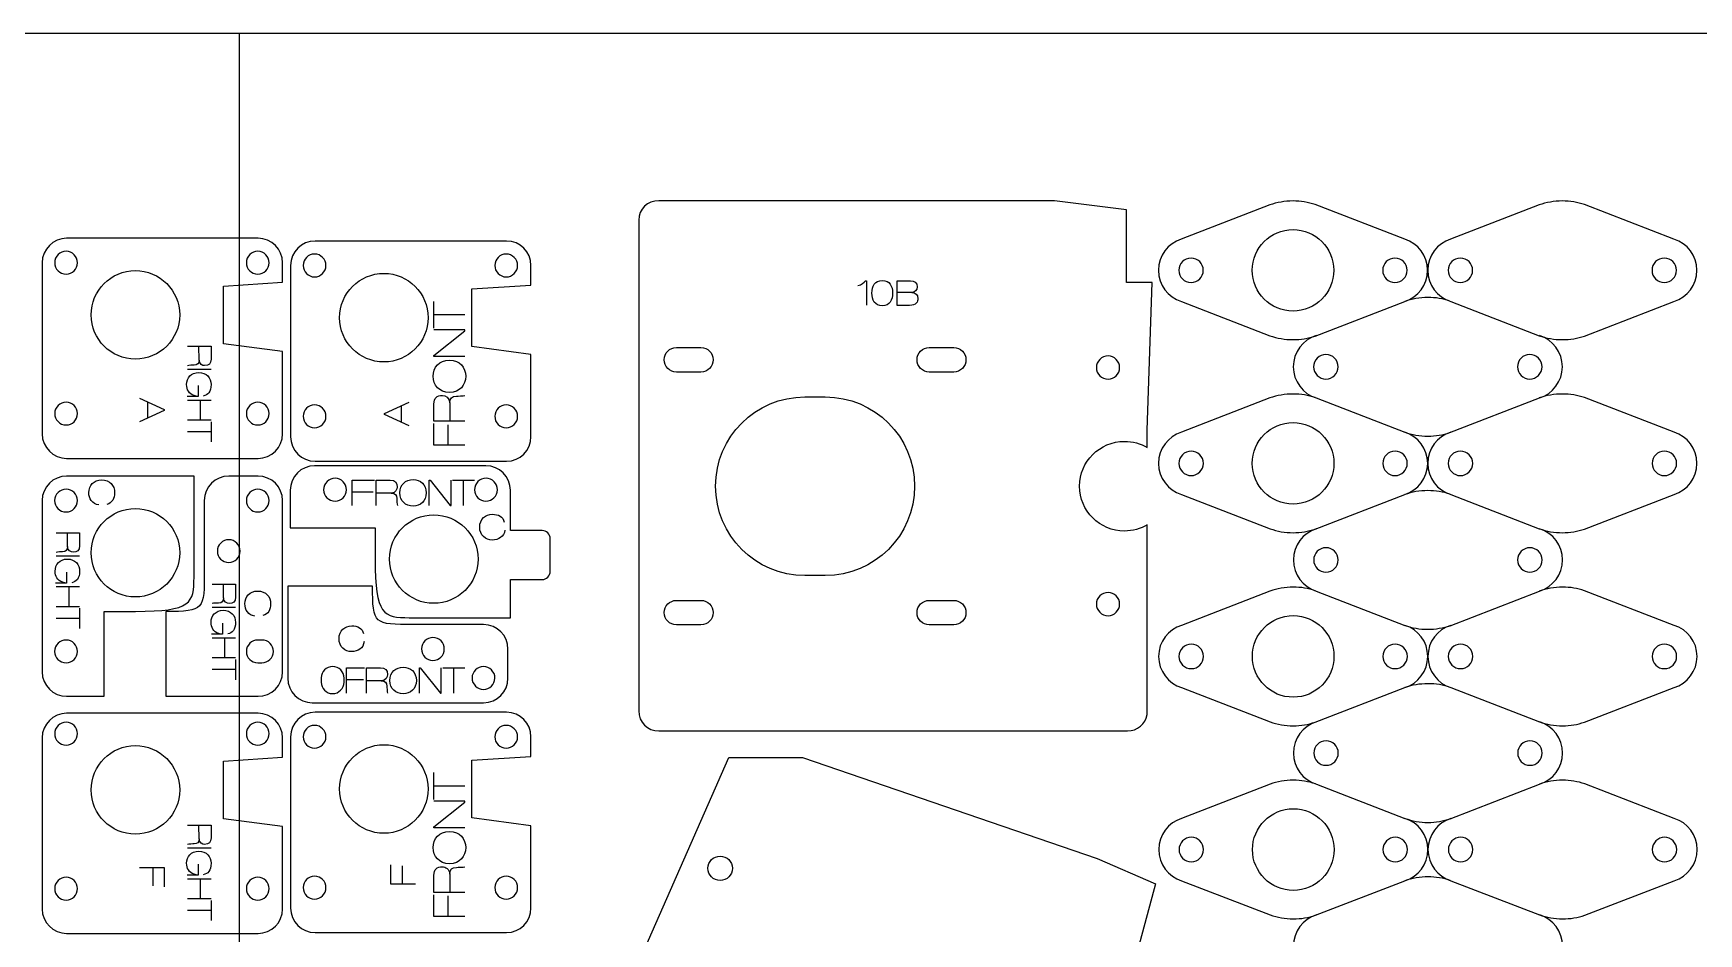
# Model space of a CAD drawing. Extents: x -610 to 0, y -305 to 0.
# Drawn here: x -330 to -125.8, y -110.4 to 0 of the extents above; entities that cross this region are included whole.
import ezdxf

# ---------------------------------------------------------------- set-up
doc = ezdxf.new("R2010")
doc.units = 0
doc.layers.add('CUTS', color=1, linetype='Continuous', true_color=0xff0000)
doc.layers.add('TEXT', color=5, linetype='Continuous', true_color=0x0000ff)
doc.layers.add('laser bed referance', color=3, linetype='Continuous', lineweight=25, true_color=0x00ff00)
doc.layers.add('Referance lines', color=2, linetype='Continuous', lineweight=25, true_color=0xffff00)

msp = doc.modelspace()

# ---------------------------------------------------------------- linework, layer by layer
at = {"layer": 'CUTS'}
msp.add_line((-255.81, -22.93), (-255.81, -83.08), dxfattribs=at)
at = {"layer": 'CUTS', "color": 1, "true_color": 0xff0000}
for points in [[(-193.45, -50.8), (-193.45, -48.65), (-192.84, -30.57), (-196.01, -30.57), (-196.01, -21.66), (-204.83, -20.56), (-253.34, -20.56)], [(-178.43, -21.05), (-189.28, -25.24)], [(-161.89, -25.24), (-172.87, -21), (-172.87, -21)], [(-145.41, -21.05), (-156.26, -25.24), (-156.26, -25.24)], [(-128.87, -25.24), (-139.85, -21)], [(-302.48, -25.13), (-325.95, -25.13)], [(-272.02, -25.47), (-295.49, -25.47)], [(-328.95, -28.13), (-328.95, -49.12)], [(-306.73, -30.99), (-299.48, -30.53), (-299.48, -28.13)], [(-298.49, -28.47), (-298.49, -49.46)], [(-276.27, -31.34), (-269.02, -30.87), (-269.02, -28.47)], [(-299.48, -49.12), (-299.48, -39.03), (-306.73, -38.07), (-306.73, -30.99), (-306.73, -30.99)], [(-269.02, -49.46), (-269.02, -39.37), (-276.27, -38.41), (-276.27, -31.34), (-276.27, -31.34)], [(-189.27, -32.88), (-178.41, -37.08)], [(-172.87, -37.12), (-161.89, -32.88)], [(-156.25, -32.88), (-145.39, -37.08)], [(-139.85, -37.12), (-128.87, -32.88)], [(-251.18, -38.53), (-248.17, -38.53)], [(-220.18, -38.53), (-217.18, -38.53)], [(-248.17, -41.53), (-251.18, -41.53), (-251.18, -41.53)], [(-217.18, -41.53), (-220.18, -41.53), (-220.18, -41.53)], [(-235.43, -44.58), (-232.93, -44.58)], [(-178.42, -44.71), (-189.26, -48.91)], [(-172.74, -44.71), (-161.87, -48.91)], [(-156.34, -48.95), (-145.36, -44.71)], [(-128.85, -48.91), (-139.84, -44.67)], [(-325.95, -52.12), (-302.48, -52.12)], [(-274.54, -53.03), (-295.54, -53.03)], [(-295.49, -52.46), (-272.02, -52.46)], [(-310.33, -54.29), (-325.95, -54.29)], [(-310.33, -66.69), (-310.33, -54.29), (-310.33, -54.29)], [(-302.48, -54.29), (-306.07, -54.29)], [(-298.54, -56.03), (-298.54, -60.64), (-288.13, -60.64), (-288.13, -64.46)], [(-267.66, -60.97), (-271.54, -60.97), (-271.54, -56.03)], [(-189.26, -56.55), (-178.4, -60.74)], [(-172.86, -60.78), (-161.88, -56.55)], [(-156.24, -56.55), (-145.38, -60.74)], [(-139.84, -60.78), (-128.86, -56.55)], [(-328.95, -57.29), (-328.95, -78.29)], [(-309.07, -57.29), (-309.07, -65.88), (-309.07, -65.88)], [(-299.48, -78.29), (-299.48, -57.29)], [(-193.45, -82.9), (-193.45, -60.25)], [(-266.66, -65.97), (-266.66, -61.97)], [(-283.94, -71.65), (-271.54, -71.65), (-271.54, -66.96), (-271.54, -66.96)], [(-271.54, -66.96), (-271.54, -66.97), (-267.66, -66.97)], [(-232.93, -66.48), (-235.43, -66.48), (-235.43, -66.48)], [(-288.44, -67.77), (-298.83, -67.77), (-298.83, -79.08)], [(-178.41, -68.39), (-189.25, -72.59)], [(-172.73, -68.39), (-161.86, -72.59)], [(-156.33, -72.63), (-145.35, -68.39)], [(-128.84, -72.59), (-139.83, -68.34)], [(-325.95, -81.29), (-321.34, -81.29), (-321.34, -70.88), (-317.52, -70.88)], [(-313.79, -70.89), (-313.79, -81.29), (-302.48, -81.29)], [(-251.18, -69.53), (-248.17, -69.53)], [(-220.18, -69.53), (-217.18, -69.53)], [(-274.84, -72.49), (-283.42, -72.49), (-283.42, -72.49)], [(-248.17, -72.53), (-251.18, -72.53), (-251.18, -72.53)], [(-217.18, -72.53), (-220.18, -72.53), (-220.18, -72.53)], [(-302, -74.39), (-302.51, -74.39)], [(-271.84, -79.08), (-271.84, -75.49)], [(-302.52, -77.19), (-302.01, -77.19), (-302.01, -77.19)], [(-294.73, -79.04), (-294.73, -79.55), (-294.73, -79.55)], [(-189.25, -80.22), (-178.39, -84.42)], [(-172.85, -84.46), (-161.87, -80.22)], [(-156.23, -80.22), (-145.36, -84.42)], [(-139.83, -84.46), (-128.85, -80.22)], [(-302.48, -83.37), (-325.95, -83.37)], [(-295.83, -82.08), (-274.84, -82.08)], [(-272.02, -83.25), (-295.49, -83.25)], [(-253.34, -85.54), (-195.87, -85.54)], [(-328.95, -86.37), (-328.95, -107.37)], [(-306.73, -89.24), (-299.48, -88.77), (-299.48, -86.37)], [(-298.49, -86.25), (-298.49, -107.25)], [(-276.27, -89.12), (-269.02, -88.66), (-269.02, -86.25)], [(-299.48, -107.37), (-299.48, -97.27), (-306.73, -96.31), (-306.73, -89.24), (-306.73, -89.24)], [(-269.02, -107.25), (-269.02, -97.16), (-276.27, -96.19), (-276.27, -89.12), (-276.27, -89.12)], [(-255.79, -113.9), (-244.75, -88.78), (-235.72, -88.78), (-199.58, -101.16), (-192.43, -104.3), (-198.04, -125.1), (-196.01, -139.5), (-189.43, -148.14), (-189.43, -207.08), (-252.43, -207.08), (-255.79, -191.33)], [(-178.39, -92.07), (-189.24, -96.26)], [(-172.72, -92.07), (-161.85, -96.26)], [(-156.32, -96.3), (-145.34, -92.07)], [(-128.83, -96.26), (-139.82, -92.02)], [(-189.24, -103.9), (-178.38, -108.1)], [(-172.84, -108.14), (-161.86, -103.9)], [(-156.22, -103.9), (-145.35, -108.1)], [(-139.82, -108.14), (-128.84, -103.9)], [(-295.49, -110.25), (-272.02, -110.25)], [(-325.95, -110.37), (-302.48, -110.37)]]:
    msp.add_lwpolyline(points, dxfattribs=at)
for points in [[(-253.34, -20.56), (-254.71, -20.46), (-255.81, -21.57), (-255.81, -22.93)], [(-175.58, -20.56), (-176.58, -20.56), (-177.54, -20.73), (-178.43, -21.05)], [(-172.87, -21), (-173.73, -20.71), (-174.64, -20.56), (-175.58, -20.56)], [(-142.56, -20.56), (-143.56, -20.56), (-144.52, -20.73), (-145.41, -21.05)], [(-139.85, -21), (-140.7, -20.71), (-141.61, -20.56), (-142.56, -20.56)], [(-180.58, -29.06), (-180.58, -26.3), (-178.35, -24.06), (-175.58, -24.06)], [(-175.58, -24.06), (-172.82, -24.06), (-170.58, -26.3), (-170.58, -29.06)], [(-325.95, -25.13), (-327.6, -25.13), (-328.95, -26.47), (-328.95, -28.13)], [(-299.48, -28.13), (-299.48, -26.47), (-300.82, -25.13), (-302.48, -25.13)], [(-295.49, -25.47), (-297.14, -25.47), (-298.49, -26.81), (-298.49, -28.47)], [(-269.02, -28.47), (-269.02, -26.81), (-270.36, -25.47), (-272.02, -25.47)], [(-189.28, -25.24), (-190.91, -25.75), (-192.08, -27.26), (-192.08, -29.06)], [(-159.08, -29.06), (-159.08, -27.26), (-160.26, -25.75), (-161.89, -25.24)], [(-156.26, -25.24), (-157.88, -25.75), (-159.06, -27.26), (-159.06, -29.06)], [(-126.06, -29.06), (-126.06, -27.26), (-127.24, -25.75), (-128.87, -25.24)], [(-327.41, -28.12), (-327.42, -28.89), (-326.79, -29.52), (-326.02, -29.52)], [(-326.01, -26.73), (-326.78, -26.72), (-327.41, -27.35), (-327.41, -28.12)], [(-326.02, -29.52), (-325.25, -29.53), (-324.62, -28.9), (-324.62, -28.13)], [(-324.62, -28.13), (-324.61, -27.36), (-325.24, -26.73), (-326.01, -26.73)], [(-303.91, -28.12), (-303.92, -28.89), (-303.29, -29.52), (-302.52, -29.52)], [(-302.51, -26.73), (-303.28, -26.72), (-303.91, -27.35), (-303.91, -28.12)], [(-302.52, -29.52), (-301.75, -29.53), (-301.12, -28.9), (-301.12, -28.13)], [(-301.12, -28.13), (-301.11, -27.36), (-301.74, -26.73), (-302.51, -26.73)], [(-296.95, -28.46), (-296.96, -29.23), (-296.33, -29.86), (-295.56, -29.87)], [(-295.55, -27.07), (-296.32, -27.06), (-296.95, -27.69), (-296.95, -28.46)], [(-295.56, -29.87), (-294.79, -29.87), (-294.16, -29.24), (-294.15, -28.47)], [(-294.15, -28.47), (-294.15, -27.7), (-294.78, -27.07), (-295.55, -27.07)], [(-273.45, -28.46), (-273.46, -29.23), (-272.83, -29.86), (-272.06, -29.87)], [(-272.05, -27.07), (-272.82, -27.06), (-273.45, -27.69), (-273.45, -28.46)], [(-272.06, -29.87), (-271.29, -29.87), (-270.66, -29.24), (-270.65, -28.47)], [(-270.65, -28.47), (-270.65, -27.7), (-271.28, -27.07), (-272.05, -27.07)], [(-188.08, -27.56), (-188.91, -27.56), (-189.58, -28.23), (-189.58, -29.06)], [(-186.58, -29.06), (-186.58, -28.23), (-187.26, -27.56), (-188.08, -27.56)], [(-163.08, -27.56), (-163.91, -27.56), (-164.58, -28.23), (-164.58, -29.06)], [(-161.58, -29.06), (-161.58, -28.23), (-162.26, -27.56), (-163.08, -27.56)], [(-155.06, -27.56), (-155.89, -27.56), (-156.56, -28.23), (-156.56, -29.06)], [(-153.56, -29.06), (-153.56, -28.23), (-154.23, -27.56), (-155.06, -27.56)], [(-130.06, -27.56), (-130.89, -27.56), (-131.56, -28.23), (-131.56, -29.06)], [(-128.56, -29.06), (-128.56, -28.23), (-129.23, -27.56), (-130.06, -27.56)], [(-322.94, -34.52), (-322.94, -31.53), (-320.51, -29.1), (-317.52, -29.1)], [(-317.52, -29.1), (-314.52, -29.1), (-312.09, -31.53), (-312.09, -34.52)], [(-292.48, -34.87), (-292.48, -31.87), (-290.05, -29.44), (-287.05, -29.44)], [(-287.05, -29.44), (-284.06, -29.44), (-281.63, -31.87), (-281.63, -34.87)], [(-192.08, -29.06), (-192.08, -30.85), (-190.9, -32.37), (-189.27, -32.88)], [(-189.58, -29.06), (-189.58, -29.89), (-188.91, -30.56), (-188.08, -30.56)], [(-188.08, -30.56), (-187.26, -30.56), (-186.58, -29.89), (-186.58, -29.06)], [(-175.58, -34.06), (-178.35, -34.06), (-180.58, -31.82), (-180.58, -29.06)], [(-170.58, -29.06), (-170.58, -31.82), (-172.82, -34.06), (-175.58, -34.06)], [(-164.58, -29.06), (-164.58, -29.89), (-163.91, -30.56), (-163.08, -30.56)], [(-163.08, -30.56), (-162.26, -30.56), (-161.58, -29.89), (-161.58, -29.06)], [(-161.89, -32.88), (-160.27, -32.37), (-159.08, -30.85), (-159.08, -29.06)], [(-159.06, -29.06), (-159.06, -30.85), (-157.88, -32.37), (-156.25, -32.88)], [(-156.56, -29.06), (-156.56, -29.89), (-155.89, -30.56), (-155.06, -30.56)], [(-155.06, -30.56), (-154.23, -30.56), (-153.56, -29.89), (-153.56, -29.06)], [(-131.56, -29.06), (-131.56, -29.89), (-130.89, -30.56), (-130.06, -30.56)], [(-130.06, -30.56), (-129.23, -30.56), (-128.56, -29.89), (-128.56, -29.06)], [(-128.87, -32.88), (-127.24, -32.37), (-126.06, -30.85), (-126.06, -29.06)], [(-159.05, -32.39), (-160.05, -32.39), (-161, -32.56), (-161.89, -32.88)], [(-156.34, -32.83), (-157.19, -32.54), (-158.1, -32.39), (-159.05, -32.39)], [(-317.52, -39.95), (-320.51, -39.95), (-322.94, -37.52), (-322.94, -34.52)], [(-312.09, -34.52), (-312.09, -37.52), (-314.52, -39.95), (-317.52, -39.95)], [(-287.05, -40.29), (-290.05, -40.29), (-292.48, -37.86), (-292.48, -34.87)], [(-281.63, -34.87), (-281.63, -37.86), (-284.06, -40.29), (-287.05, -40.29)], [(-252.68, -40.03), (-252.68, -39.2), (-252.01, -38.53), (-251.18, -38.53)], [(-248.17, -38.53), (-247.35, -38.53), (-246.67, -39.2), (-246.67, -40.03)], [(-221.68, -40.03), (-221.68, -39.2), (-221.01, -38.53), (-220.18, -38.53)], [(-217.18, -38.53), (-216.35, -38.53), (-215.68, -39.2), (-215.68, -40.03)], [(-178.41, -37.08), (-177.53, -37.39), (-176.58, -37.56), (-175.58, -37.56)], [(-175.58, -37.56), (-174.64, -37.56), (-173.73, -37.4), (-172.87, -37.12)], [(-172.74, -37.07), (-174.37, -37.58), (-175.55, -39.1), (-175.55, -40.89)], [(-145.39, -37.08), (-144.51, -37.39), (-143.55, -37.56), (-142.56, -37.56)], [(-142.55, -40.89), (-142.55, -39.1), (-143.73, -37.58), (-145.35, -37.07)], [(-142.56, -37.56), (-141.61, -37.56), (-140.7, -37.4), (-139.85, -37.12)], [(-251.18, -41.53), (-252.01, -41.53), (-252.68, -40.86), (-252.68, -40.03)], [(-246.67, -40.03), (-246.67, -40.86), (-247.35, -41.53), (-248.17, -41.53)], [(-220.18, -41.53), (-221.01, -41.53), (-221.68, -40.86), (-221.68, -40.03)], [(-215.68, -40.03), (-215.68, -40.86), (-216.35, -41.53), (-217.18, -41.53)], [(-198.26, -39.56), (-199.05, -39.56), (-199.69, -40.2), (-199.69, -40.98)], [(-196.84, -40.98), (-196.84, -40.2), (-197.48, -39.56), (-198.26, -39.56)], [(-171.55, -39.39), (-172.38, -39.39), (-173.05, -40.06), (-173.05, -40.89)], [(-170.05, -40.89), (-170.05, -40.06), (-170.72, -39.39), (-171.55, -39.39)], [(-146.55, -39.39), (-147.38, -39.39), (-148.05, -40.06), (-148.05, -40.89)], [(-145.05, -40.89), (-145.05, -40.06), (-145.72, -39.39), (-146.55, -39.39)], [(-199.69, -40.98), (-199.69, -41.77), (-199.05, -42.41), (-198.26, -42.41)], [(-198.26, -42.41), (-197.48, -42.41), (-196.84, -41.77), (-196.84, -40.98)], [(-175.55, -40.89), (-175.55, -42.68), (-174.37, -44.2), (-172.74, -44.71)], [(-173.05, -40.89), (-173.05, -41.72), (-172.38, -42.39), (-171.55, -42.39)], [(-171.55, -42.39), (-170.72, -42.39), (-170.05, -41.72), (-170.05, -40.89)], [(-148.05, -40.89), (-148.05, -41.72), (-147.38, -42.39), (-146.55, -42.39)], [(-146.55, -42.39), (-145.72, -42.39), (-145.05, -41.72), (-145.05, -40.89)], [(-145.36, -44.71), (-143.73, -44.2), (-142.55, -42.68), (-142.55, -40.89)], [(-246.38, -55.53), (-246.38, -49.48), (-241.48, -44.58), (-235.43, -44.58)], [(-232.93, -44.58), (-226.88, -44.58), (-221.98, -49.48), (-221.98, -55.53)], [(-175.57, -44.23), (-176.57, -44.23), (-177.53, -44.4), (-178.42, -44.71)], [(-172.86, -44.67), (-173.71, -44.38), (-174.62, -44.23), (-175.57, -44.23)], [(-142.55, -44.23), (-143.55, -44.23), (-144.5, -44.4), (-145.39, -44.71)], [(-139.84, -44.67), (-140.69, -44.38), (-141.6, -44.23), (-142.55, -44.23)], [(-327.41, -46.62), (-327.42, -47.39), (-326.79, -48.02), (-326.02, -48.02)], [(-326.01, -45.22), (-326.78, -45.22), (-327.41, -45.84), (-327.41, -46.62)], [(-326.02, -48.02), (-325.25, -48.03), (-324.62, -47.4), (-324.62, -46.63)], [(-324.62, -46.63), (-324.61, -45.85), (-325.24, -45.22), (-326.01, -45.22)], [(-303.91, -46.62), (-303.92, -47.39), (-303.29, -48.02), (-302.52, -48.02)], [(-302.51, -45.22), (-303.28, -45.22), (-303.91, -45.84), (-303.91, -46.62)], [(-302.52, -48.02), (-301.75, -48.03), (-301.12, -47.4), (-301.12, -46.63)], [(-301.12, -46.63), (-301.11, -45.85), (-301.74, -45.23), (-302.51, -45.22)], [(-296.95, -46.96), (-296.96, -47.73), (-296.33, -48.36), (-295.56, -48.36)], [(-295.55, -45.57), (-296.32, -45.56), (-296.95, -46.19), (-296.95, -46.96)], [(-294.15, -46.97), (-294.15, -46.2), (-294.78, -45.57), (-295.55, -45.57)], [(-273.45, -46.96), (-273.46, -47.73), (-272.83, -48.36), (-272.06, -48.36)], [(-272.05, -45.56), (-272.82, -45.56), (-273.45, -46.19), (-273.45, -46.96)], [(-270.65, -46.97), (-270.65, -46.2), (-271.28, -45.57), (-272.05, -45.56)], [(-295.56, -48.36), (-294.79, -48.37), (-294.16, -47.74), (-294.15, -46.97)], [(-272.06, -48.36), (-271.29, -48.37), (-270.66, -47.74), (-270.65, -46.97)], [(-189.26, -48.91), (-190.89, -49.42), (-192.07, -50.93), (-192.07, -52.73)], [(-180.57, -52.73), (-180.57, -49.96), (-178.33, -47.73), (-175.57, -47.73)], [(-175.57, -47.73), (-172.81, -47.73), (-170.57, -49.96), (-170.57, -52.73)], [(-159.07, -52.73), (-159.07, -50.93), (-160.25, -49.41), (-161.87, -48.91)], [(-161.87, -48.91), (-160.99, -49.22), (-160.04, -49.39), (-159.05, -49.39)], [(-156.24, -48.91), (-157.87, -49.42), (-159.05, -50.93), (-159.05, -52.73)], [(-159.05, -49.39), (-158.1, -49.39), (-157.19, -49.23), (-156.34, -48.95)], [(-126.05, -52.73), (-126.05, -50.93), (-127.23, -49.41), (-128.85, -48.91)], [(-328.95, -49.12), (-328.95, -50.78), (-327.6, -52.12), (-325.95, -52.12)], [(-302.48, -52.12), (-300.82, -52.12), (-299.48, -50.78), (-299.48, -49.12)], [(-298.49, -49.46), (-298.49, -51.12), (-297.14, -52.46), (-295.49, -52.46)], [(-272.02, -52.46), (-270.36, -52.46), (-269.02, -51.12), (-269.02, -49.46)], [(-201.75, -55.53), (-201.75, -52.49), (-199.29, -50.03), (-196.25, -50.03)], [(-196.25, -50.03), (-195.23, -50.03), (-194.27, -50.31), (-193.45, -50.8)], [(-295.54, -53.03), (-297.19, -53.03), (-298.54, -54.37), (-298.54, -56.03)], [(-271.54, -56.03), (-271.54, -54.37), (-272.88, -53.03), (-274.54, -53.03)], [(-192.07, -52.73), (-192.07, -54.52), (-190.89, -56.04), (-189.26, -56.55)], [(-188.07, -51.23), (-188.9, -51.23), (-189.57, -51.9), (-189.57, -52.73)], [(-189.57, -52.73), (-189.57, -53.55), (-188.9, -54.23), (-188.07, -54.23)], [(-186.57, -52.73), (-186.57, -51.9), (-187.24, -51.23), (-188.07, -51.23)], [(-188.07, -54.23), (-187.24, -54.23), (-186.57, -53.55), (-186.57, -52.73)], [(-175.57, -57.73), (-178.33, -57.73), (-180.57, -55.49), (-180.57, -52.73)], [(-170.57, -52.73), (-170.57, -55.49), (-172.81, -57.73), (-175.57, -57.73)], [(-163.07, -51.23), (-163.9, -51.23), (-164.57, -51.9), (-164.57, -52.73)], [(-164.57, -52.73), (-164.57, -53.55), (-163.9, -54.23), (-163.07, -54.23)], [(-161.57, -52.73), (-161.57, -51.9), (-162.24, -51.23), (-163.07, -51.23)], [(-163.07, -54.23), (-162.24, -54.23), (-161.57, -53.55), (-161.57, -52.73)], [(-161.88, -56.55), (-160.25, -56.04), (-159.07, -54.52), (-159.07, -52.73)], [(-159.05, -52.73), (-159.05, -54.52), (-157.87, -56.04), (-156.24, -56.55)], [(-155.05, -51.23), (-155.88, -51.23), (-156.55, -51.9), (-156.55, -52.73)], [(-156.55, -52.73), (-156.55, -53.55), (-155.88, -54.23), (-155.05, -54.23)], [(-153.55, -52.73), (-153.55, -51.9), (-154.22, -51.23), (-155.05, -51.23)], [(-155.05, -54.23), (-154.22, -54.23), (-153.55, -53.55), (-153.55, -52.73)], [(-130.05, -51.23), (-130.88, -51.23), (-131.55, -51.9), (-131.55, -52.73)], [(-131.55, -52.73), (-131.55, -53.55), (-130.88, -54.23), (-130.05, -54.23)], [(-128.55, -52.73), (-128.55, -51.9), (-129.22, -51.23), (-130.05, -51.23)], [(-130.05, -54.23), (-129.22, -54.23), (-128.55, -53.55), (-128.55, -52.73)], [(-128.86, -56.55), (-127.23, -56.04), (-126.05, -54.52), (-126.05, -52.73)], [(-325.95, -54.29), (-327.6, -54.29), (-328.95, -55.63), (-328.95, -57.29)], [(-306.07, -54.29), (-307.73, -54.29), (-309.07, -55.63), (-309.07, -57.29)], [(-299.48, -57.29), (-299.48, -55.63), (-300.82, -54.29), (-302.48, -54.29)], [(-293.03, -54.56), (-293.8, -54.56), (-294.43, -55.19), (-294.44, -55.96)], [(-291.64, -55.97), (-291.63, -55.19), (-292.26, -54.57), (-293.03, -54.56)], [(-274.53, -54.56), (-275.31, -54.56), (-275.94, -55.19), (-275.94, -55.96)], [(-273.14, -55.97), (-273.14, -55.19), (-273.76, -54.57), (-274.53, -54.56)], [(-326.01, -55.89), (-326.78, -55.89), (-327.41, -56.51), (-327.42, -57.29)], [(-324.62, -57.29), (-324.61, -56.52), (-325.24, -55.89), (-326.01, -55.89)], [(-302.51, -55.89), (-303.28, -55.89), (-303.91, -56.51), (-303.91, -57.28)], [(-301.12, -57.29), (-301.11, -56.52), (-301.74, -55.89), (-302.51, -55.89)], [(-294.44, -55.96), (-294.44, -56.73), (-293.81, -57.36), (-293.04, -57.36)], [(-293.04, -57.36), (-292.27, -57.37), (-291.64, -56.74), (-291.64, -55.97)], [(-275.94, -55.96), (-275.94, -56.73), (-275.32, -57.36), (-274.54, -57.36)], [(-274.54, -57.36), (-273.77, -57.37), (-273.14, -56.74), (-273.14, -55.97)], [(-235.43, -66.48), (-241.48, -66.48), (-246.38, -61.57), (-246.38, -55.53)], [(-221.98, -55.53), (-221.98, -61.57), (-226.88, -66.48), (-232.93, -66.48)], [(-196.25, -61.03), (-199.29, -61.03), (-201.75, -58.56), (-201.75, -55.53)], [(-159.04, -56.07), (-160.04, -56.07), (-160.99, -56.24), (-161.88, -56.56)], [(-156.33, -56.51), (-157.18, -56.22), (-158.09, -56.07), (-159.04, -56.07)], [(-327.42, -57.29), (-327.42, -58.06), (-326.79, -58.69), (-326.02, -58.69)], [(-326.02, -58.69), (-325.25, -58.69), (-324.62, -58.07), (-324.62, -57.29)], [(-322.94, -63.69), (-322.94, -60.69), (-320.51, -58.26), (-317.52, -58.26)], [(-317.52, -58.26), (-314.52, -58.26), (-312.09, -60.69), (-312.09, -63.69)], [(-303.91, -57.28), (-303.92, -58.06), (-303.29, -58.69), (-302.52, -58.69)], [(-302.52, -58.69), (-301.75, -58.69), (-301.12, -58.07), (-301.12, -57.29)], [(-286.36, -64.46), (-286.36, -61.47), (-283.93, -59.04), (-280.94, -59.04)], [(-280.94, -59.04), (-277.94, -59.04), (-275.51, -61.47), (-275.51, -64.46)], [(-266.66, -61.97), (-266.66, -61.42), (-267.11, -60.97), (-267.66, -60.97)], [(-193.45, -60.25), (-194.27, -60.74), (-195.23, -61.03), (-196.25, -61.03)], [(-178.4, -60.74), (-177.51, -61.06), (-176.56, -61.23), (-175.57, -61.23)], [(-175.57, -61.23), (-174.62, -61.23), (-173.71, -61.07), (-172.86, -60.78)], [(-172.73, -60.75), (-174.36, -61.26), (-175.54, -62.77), (-175.54, -64.57)], [(-145.38, -60.74), (-144.49, -61.06), (-143.54, -61.23), (-142.55, -61.23)], [(-142.54, -64.57), (-142.54, -62.77), (-143.72, -61.26), (-145.34, -60.75)], [(-142.55, -61.23), (-141.6, -61.23), (-140.69, -61.07), (-139.84, -60.78)], [(-306.07, -62.09), (-306.84, -62.09), (-307.47, -62.71), (-307.47, -63.48)], [(-304.67, -63.49), (-304.67, -62.72), (-305.29, -62.09), (-306.07, -62.09)], [(-171.54, -63.07), (-172.37, -63.07), (-173.04, -63.74), (-173.04, -64.57)], [(-170.04, -64.57), (-170.04, -63.74), (-170.71, -63.07), (-171.54, -63.07)], [(-146.54, -63.07), (-147.37, -63.07), (-148.04, -63.74), (-148.04, -64.57)], [(-145.04, -64.57), (-145.04, -63.74), (-145.71, -63.07), (-146.54, -63.07)], [(-317.52, -69.11), (-320.51, -69.11), (-322.94, -66.68), (-322.94, -63.69)], [(-312.09, -63.69), (-312.09, -66.68), (-314.52, -69.11), (-317.52, -69.11)], [(-307.47, -63.48), (-307.47, -64.26), (-306.85, -64.89), (-306.08, -64.89)], [(-306.08, -64.89), (-305.3, -64.89), (-304.67, -64.27), (-304.67, -63.49)], [(-288.13, -64.46), (-288.13, -71.37), (-287.07, -71.65), (-283.94, -71.65)], [(-280.94, -69.89), (-283.93, -69.89), (-286.36, -67.46), (-286.36, -64.46)], [(-275.51, -64.46), (-275.51, -67.46), (-277.94, -69.89), (-280.94, -69.89)], [(-175.54, -64.57), (-175.54, -66.36), (-174.36, -67.88), (-172.73, -68.39)], [(-173.04, -64.57), (-173.04, -65.4), (-172.37, -66.07), (-171.54, -66.07)], [(-171.54, -66.07), (-170.71, -66.07), (-170.04, -65.4), (-170.04, -64.57)], [(-148.04, -64.57), (-148.04, -65.4), (-147.37, -66.07), (-146.54, -66.07)], [(-146.54, -66.07), (-145.71, -66.07), (-145.04, -65.4), (-145.04, -64.57)], [(-145.35, -68.39), (-143.72, -67.88), (-142.54, -66.36), (-142.54, -64.57)], [(-317.52, -70.88), (-310.61, -70.88), (-310.33, -69.83), (-310.33, -66.69)], [(-309.07, -65.88), (-309.07, -70.68), (-309.07, -70.89), (-313.79, -70.89)], [(-267.66, -66.97), (-267.11, -66.97), (-266.66, -66.52), (-266.66, -65.97)], [(-283.42, -72.49), (-288.23, -72.49), (-288.44, -72.49), (-288.44, -67.77)], [(-198.26, -68.56), (-199.05, -68.56), (-199.69, -69.2), (-199.69, -69.98)], [(-196.84, -69.98), (-196.84, -69.2), (-197.48, -68.56), (-198.26, -68.56)], [(-175.56, -67.9), (-176.56, -67.9), (-177.52, -68.08), (-178.41, -68.39)], [(-172.85, -68.34), (-173.7, -68.06), (-174.61, -67.9), (-175.56, -67.9)], [(-142.54, -67.9), (-143.54, -67.9), (-144.49, -68.08), (-145.38, -68.39)], [(-139.83, -68.34), (-140.68, -68.06), (-141.59, -67.9), (-142.54, -67.9)], [(-252.68, -71.03), (-252.68, -70.2), (-252.01, -69.53), (-251.18, -69.53)], [(-251.18, -72.53), (-252.01, -72.53), (-252.68, -71.86), (-252.68, -71.03)], [(-248.17, -69.53), (-247.35, -69.53), (-246.67, -70.2), (-246.67, -71.03)], [(-246.67, -71.03), (-246.67, -71.86), (-247.35, -72.53), (-248.17, -72.53)], [(-221.68, -71.03), (-221.68, -70.2), (-221.01, -69.53), (-220.18, -69.53)], [(-220.18, -72.53), (-221.01, -72.53), (-221.68, -71.86), (-221.68, -71.03)], [(-217.18, -69.53), (-216.35, -69.53), (-215.68, -70.2), (-215.68, -71.03)], [(-215.68, -71.03), (-215.68, -71.86), (-216.35, -72.53), (-217.18, -72.53)], [(-199.69, -69.98), (-199.69, -70.77), (-199.05, -71.41), (-198.26, -71.41)], [(-198.26, -71.41), (-197.48, -71.41), (-196.84, -70.77), (-196.84, -69.98)], [(-180.56, -76.4), (-180.56, -73.64), (-178.32, -71.4), (-175.56, -71.4)], [(-175.56, -71.4), (-172.8, -71.4), (-170.56, -73.64), (-170.56, -76.4)], [(-271.84, -75.49), (-271.84, -73.83), (-273.18, -72.49), (-274.84, -72.49)], [(-189.25, -72.59), (-190.88, -73.09), (-192.06, -74.61), (-192.06, -76.4)], [(-159.06, -76.4), (-159.06, -74.61), (-160.24, -73.09), (-161.86, -72.59)], [(-161.86, -72.59), (-160.98, -72.9), (-160.03, -73.07), (-159.04, -73.07)], [(-156.23, -72.59), (-157.86, -73.09), (-159.04, -74.61), (-159.04, -76.4)], [(-159.04, -73.07), (-158.09, -73.07), (-157.18, -72.91), (-156.33, -72.63)], [(-126.04, -76.4), (-126.04, -74.61), (-127.22, -73.09), (-128.84, -72.59)], [(-326.01, -74.39), (-326.78, -74.38), (-327.41, -75.01), (-327.42, -75.78)], [(-324.62, -75.79), (-324.61, -75.02), (-325.24, -74.39), (-326.01, -74.39)], [(-302.51, -74.39), (-303.28, -74.38), (-303.91, -75.01), (-303.91, -75.78)], [(-300.6, -75.79), (-300.6, -75.02), (-301.23, -74.39), (-302, -74.39)], [(-281.03, -74.09), (-281.8, -74.09), (-282.43, -74.71), (-282.44, -75.48)], [(-282.44, -75.48), (-282.44, -76.26), (-281.81, -76.89), (-281.04, -76.89)], [(-281.04, -76.89), (-280.27, -76.89), (-279.64, -76.27), (-279.64, -75.49)], [(-279.64, -75.49), (-279.63, -74.72), (-280.26, -74.09), (-281.03, -74.09)], [(-188.06, -74.9), (-188.89, -74.9), (-189.56, -75.58), (-189.56, -76.4)], [(-186.56, -76.4), (-186.56, -75.58), (-187.23, -74.9), (-188.06, -74.9)], [(-163.06, -74.9), (-163.89, -74.9), (-164.56, -75.58), (-164.56, -76.4)], [(-161.56, -76.4), (-161.56, -75.58), (-162.23, -74.9), (-163.06, -74.9)], [(-155.04, -74.9), (-155.87, -74.9), (-156.54, -75.58), (-156.54, -76.4)], [(-153.54, -76.4), (-153.54, -75.58), (-154.21, -74.9), (-155.04, -74.9)], [(-130.04, -74.9), (-130.87, -74.9), (-131.54, -75.58), (-131.54, -76.4)], [(-128.54, -76.4), (-128.54, -75.58), (-129.21, -74.9), (-130.04, -74.9)], [(-327.42, -75.78), (-327.42, -76.56), (-326.79, -77.18), (-326.02, -77.19)], [(-326.02, -77.19), (-325.25, -77.19), (-324.62, -76.56), (-324.62, -75.79)], [(-303.91, -75.78), (-303.92, -76.56), (-303.29, -77.18), (-302.52, -77.19)], [(-302.01, -77.19), (-301.24, -77.19), (-300.61, -76.56), (-300.6, -75.79)], [(-192.06, -76.4), (-192.06, -78.2), (-190.88, -79.72), (-189.25, -80.22)], [(-189.56, -76.4), (-189.56, -77.23), (-188.89, -77.9), (-188.06, -77.9)], [(-188.06, -77.9), (-187.23, -77.9), (-186.56, -77.23), (-186.56, -76.4)], [(-175.56, -81.4), (-178.32, -81.4), (-180.56, -79.16), (-180.56, -76.4)], [(-170.56, -76.4), (-170.56, -79.16), (-172.8, -81.4), (-175.56, -81.4)], [(-164.56, -76.4), (-164.56, -77.23), (-163.89, -77.9), (-163.06, -77.9)], [(-163.06, -77.9), (-162.23, -77.9), (-161.56, -77.23), (-161.56, -76.4)], [(-161.87, -80.22), (-160.24, -79.72), (-159.06, -78.2), (-159.06, -76.4)], [(-159.04, -76.4), (-159.04, -78.2), (-157.86, -79.72), (-156.23, -80.22)], [(-156.54, -76.4), (-156.54, -77.23), (-155.87, -77.9), (-155.04, -77.9)], [(-155.04, -77.9), (-154.21, -77.9), (-153.54, -77.23), (-153.54, -76.4)], [(-131.54, -76.4), (-131.54, -77.23), (-130.87, -77.9), (-130.04, -77.9)], [(-130.04, -77.9), (-129.21, -77.9), (-128.54, -77.23), (-128.54, -76.4)], [(-128.85, -80.22), (-127.22, -79.72), (-126.04, -78.2), (-126.04, -76.4)], [(-328.95, -78.29), (-328.95, -79.94), (-327.6, -81.29), (-325.95, -81.29)], [(-302.48, -81.29), (-300.82, -81.29), (-299.48, -79.94), (-299.48, -78.29)], [(-298.83, -79.08), (-298.83, -80.74), (-297.49, -82.08), (-295.83, -82.08)], [(-294.73, -79.55), (-294.74, -80.32), (-294.11, -80.95), (-293.34, -80.96)], [(-293.33, -77.65), (-294.1, -77.64), (-294.73, -78.27), (-294.73, -79.04)], [(-293.34, -80.96), (-292.57, -80.96), (-291.94, -80.33), (-291.94, -79.56)], [(-291.94, -79.05), (-291.93, -78.28), (-292.56, -77.65), (-293.33, -77.65)], [(-274.83, -77.65), (-275.6, -77.64), (-276.23, -78.27), (-276.24, -79.04)], [(-276.24, -79.04), (-276.24, -79.81), (-275.61, -80.44), (-274.84, -80.44)], [(-274.84, -80.44), (-274.07, -80.45), (-273.44, -79.82), (-273.44, -79.05)], [(-274.84, -82.08), (-273.18, -82.08), (-271.84, -80.74), (-271.84, -79.08)], [(-273.44, -79.05), (-273.43, -78.28), (-274.06, -77.65), (-274.83, -77.65)], [(-159.03, -79.75), (-160.03, -79.75), (-160.98, -79.92), (-161.87, -80.23)], [(-156.32, -80.19), (-157.17, -79.9), (-158.08, -79.75), (-159.03, -79.75)], [(-325.95, -83.37), (-327.6, -83.37), (-328.95, -84.71), (-328.95, -86.37)], [(-299.48, -86.37), (-299.48, -84.71), (-300.82, -83.37), (-302.48, -83.37)], [(-295.49, -83.25), (-297.14, -83.25), (-298.49, -84.6), (-298.49, -86.25)], [(-269.02, -86.25), (-269.02, -84.6), (-270.36, -83.25), (-272.02, -83.25)], [(-255.81, -83.08), (-255.81, -84.44), (-254.71, -85.54), (-253.34, -85.54)], [(-195.87, -85.54), (-194.67, -85.54), (-193.67, -84.68), (-193.45, -83.54)], [(-193.45, -83.54), (-193.48, -83.39), (-193.45, -83.24), (-193.45, -82.9)], [(-326.01, -84.47), (-326.78, -84.47), (-327.41, -85.09), (-327.41, -85.87)], [(-324.62, -85.87), (-324.61, -85.1), (-325.24, -84.47), (-326.01, -84.47)], [(-302.51, -84.47), (-303.28, -84.47), (-303.91, -85.09), (-303.91, -85.87)], [(-301.12, -85.87), (-301.11, -85.1), (-301.74, -84.47), (-302.51, -84.47)], [(-295.55, -84.85), (-296.32, -84.85), (-296.95, -85.47), (-296.95, -86.25)], [(-294.15, -86.26), (-294.15, -85.48), (-294.78, -84.86), (-295.55, -84.85)], [(-272.05, -84.85), (-272.82, -84.85), (-273.45, -85.47), (-273.45, -86.25)], [(-270.65, -86.26), (-270.65, -85.48), (-271.28, -84.86), (-272.05, -84.85)], [(-178.39, -84.42), (-177.5, -84.73), (-176.55, -84.9), (-175.56, -84.9)], [(-175.56, -84.9), (-174.61, -84.9), (-173.7, -84.75), (-172.85, -84.46)], [(-172.72, -84.43), (-174.35, -84.93), (-175.53, -86.45), (-175.53, -88.25)], [(-145.36, -84.42), (-144.48, -84.73), (-143.53, -84.9), (-142.54, -84.9)], [(-142.53, -88.25), (-142.53, -86.45), (-143.71, -84.93), (-145.33, -84.43)], [(-142.54, -84.9), (-141.59, -84.9), (-140.68, -84.75), (-139.83, -84.46)], [(-327.41, -85.87), (-327.42, -86.64), (-326.79, -87.27), (-326.02, -87.27)], [(-326.02, -87.27), (-325.25, -87.27), (-324.62, -86.65), (-324.62, -85.87)], [(-322.94, -92.77), (-322.94, -89.77), (-320.51, -87.34), (-317.52, -87.34)], [(-317.52, -87.34), (-314.52, -87.34), (-312.09, -89.77), (-312.09, -92.77)], [(-303.91, -85.87), (-303.92, -86.64), (-303.29, -87.27), (-302.52, -87.27)], [(-302.52, -87.27), (-301.75, -87.27), (-301.12, -86.65), (-301.12, -85.87)], [(-296.95, -86.25), (-296.96, -87.02), (-296.33, -87.65), (-295.56, -87.65)], [(-295.56, -87.65), (-294.79, -87.66), (-294.16, -87.03), (-294.15, -86.26)], [(-292.48, -92.65), (-292.48, -89.66), (-290.05, -87.23), (-287.05, -87.23)], [(-287.05, -87.23), (-284.06, -87.23), (-281.63, -89.66), (-281.63, -92.65)], [(-273.45, -86.25), (-273.46, -87.02), (-272.83, -87.65), (-272.06, -87.65)], [(-272.06, -87.65), (-271.29, -87.66), (-270.66, -87.03), (-270.65, -86.26)], [(-171.53, -86.75), (-172.36, -86.75), (-173.03, -87.42), (-173.03, -88.25)], [(-170.03, -88.25), (-170.03, -87.42), (-170.7, -86.75), (-171.53, -86.75)], [(-146.53, -86.75), (-147.36, -86.75), (-148.03, -87.42), (-148.03, -88.25)], [(-145.03, -88.25), (-145.03, -87.42), (-145.7, -86.75), (-146.53, -86.75)], [(-175.53, -88.25), (-175.53, -90.04), (-174.34, -91.56), (-172.72, -92.07)], [(-173.03, -88.25), (-173.03, -89.07), (-172.36, -89.75), (-171.53, -89.75)], [(-171.53, -89.75), (-170.7, -89.75), (-170.03, -89.07), (-170.03, -88.25)], [(-148.03, -88.25), (-148.03, -89.07), (-147.36, -89.75), (-146.53, -89.75)], [(-146.53, -89.75), (-145.7, -89.75), (-145.03, -89.07), (-145.03, -88.25)], [(-145.34, -92.07), (-143.71, -91.56), (-142.53, -90.04), (-142.53, -88.25)], [(-175.55, -91.58), (-176.55, -91.58), (-177.5, -91.75), (-178.39, -92.07)], [(-172.84, -92.02), (-173.69, -91.74), (-174.6, -91.58), (-175.55, -91.58)], [(-142.53, -91.58), (-143.52, -91.58), (-144.48, -91.75), (-145.37, -92.07)], [(-139.82, -92.02), (-140.67, -91.74), (-141.58, -91.58), (-142.53, -91.58)], [(-317.52, -98.2), (-320.51, -98.2), (-322.94, -95.77), (-322.94, -92.77)], [(-312.09, -92.77), (-312.09, -95.77), (-314.52, -98.2), (-317.52, -98.2)], [(-287.05, -98.08), (-290.05, -98.08), (-292.48, -95.65), (-292.48, -92.65)], [(-281.63, -92.65), (-281.63, -95.65), (-284.06, -98.08), (-287.05, -98.08)], [(-180.55, -100.08), (-180.55, -97.32), (-178.31, -95.08), (-175.55, -95.08)], [(-175.55, -95.08), (-172.79, -95.08), (-170.55, -97.32), (-170.55, -100.08)], [(-189.24, -96.26), (-190.87, -96.77), (-192.05, -98.29), (-192.05, -100.08)], [(-159.05, -100.08), (-159.05, -98.29), (-160.23, -96.77), (-161.85, -96.26)], [(-161.85, -96.26), (-160.97, -96.58), (-160.02, -96.75), (-159.03, -96.75)], [(-156.22, -96.26), (-157.85, -96.77), (-159.03, -98.29), (-159.03, -100.08)], [(-159.03, -96.75), (-158.08, -96.75), (-157.17, -96.59), (-156.32, -96.3)], [(-126.03, -100.08), (-126.03, -98.29), (-127.21, -96.77), (-128.83, -96.26)], [(-188.05, -98.58), (-188.88, -98.58), (-189.55, -99.25), (-189.55, -100.08)], [(-186.55, -100.08), (-186.55, -99.25), (-187.22, -98.58), (-188.05, -98.58)], [(-163.05, -98.58), (-163.88, -98.58), (-164.55, -99.25), (-164.55, -100.08)], [(-161.55, -100.08), (-161.55, -99.25), (-162.22, -98.58), (-163.05, -98.58)], [(-155.03, -98.58), (-155.86, -98.58), (-156.53, -99.25), (-156.53, -100.08)], [(-153.53, -100.08), (-153.53, -99.25), (-154.2, -98.58), (-155.03, -98.58)], [(-130.03, -98.58), (-130.86, -98.58), (-131.53, -99.25), (-131.53, -100.08)], [(-128.53, -100.08), (-128.53, -99.25), (-129.2, -98.58), (-130.03, -98.58)], [(-247.32, -102.38), (-247.32, -101.55), (-246.65, -100.88), (-245.82, -100.88)], [(-245.82, -100.88), (-244.99, -100.88), (-244.32, -101.55), (-244.32, -102.38)], [(-192.05, -100.08), (-192.05, -101.88), (-190.87, -103.4), (-189.24, -103.9)], [(-189.55, -100.08), (-189.55, -100.91), (-188.88, -101.58), (-188.05, -101.58)], [(-188.05, -101.58), (-187.22, -101.58), (-186.55, -100.91), (-186.55, -100.08)], [(-175.55, -105.08), (-178.31, -105.08), (-180.55, -102.84), (-180.55, -100.08)], [(-170.55, -100.08), (-170.55, -102.84), (-172.79, -105.08), (-175.55, -105.08)], [(-164.55, -100.08), (-164.55, -100.91), (-163.88, -101.58), (-163.05, -101.58)], [(-163.05, -101.58), (-162.22, -101.58), (-161.55, -100.91), (-161.55, -100.08)], [(-161.86, -103.9), (-160.23, -103.4), (-159.05, -101.88), (-159.05, -100.08)], [(-159.03, -100.08), (-159.03, -101.88), (-157.84, -103.4), (-156.22, -103.9)], [(-156.53, -100.08), (-156.53, -100.91), (-155.86, -101.58), (-155.03, -101.58)], [(-155.03, -101.58), (-154.2, -101.58), (-153.53, -100.91), (-153.53, -100.08)], [(-131.53, -100.08), (-131.53, -100.91), (-130.86, -101.58), (-130.03, -101.58)], [(-130.03, -101.58), (-129.2, -101.58), (-128.53, -100.91), (-128.53, -100.08)], [(-128.84, -103.9), (-127.21, -103.4), (-126.03, -101.88), (-126.03, -100.08)], [(-326.01, -103.47), (-326.78, -103.46), (-327.41, -104.09), (-327.41, -104.86)], [(-324.62, -104.87), (-324.61, -104.1), (-325.24, -103.47), (-326.01, -103.47)], [(-302.51, -103.47), (-303.28, -103.46), (-303.91, -104.09), (-303.91, -104.86)], [(-301.12, -104.87), (-301.11, -104.1), (-301.74, -103.47), (-302.51, -103.47)], [(-295.55, -103.35), (-296.32, -103.35), (-296.95, -103.97), (-296.95, -104.75)], [(-294.15, -104.75), (-294.15, -103.98), (-294.78, -103.35), (-295.55, -103.35)], [(-272.05, -103.35), (-272.82, -103.35), (-273.45, -103.97), (-273.45, -104.75)], [(-270.65, -104.75), (-270.65, -103.98), (-271.28, -103.35), (-272.05, -103.35)], [(-245.82, -103.88), (-246.65, -103.88), (-247.32, -103.21), (-247.32, -102.38)], [(-244.32, -102.38), (-244.32, -103.21), (-244.99, -103.88), (-245.82, -103.88)], [(-159.02, -103.42), (-160.01, -103.42), (-160.97, -103.6), (-161.86, -103.91)], [(-156.31, -103.86), (-157.16, -103.58), (-158.07, -103.42), (-159.02, -103.42)], [(-327.41, -104.86), (-327.42, -105.64), (-326.79, -106.27), (-326.02, -106.27)], [(-326.02, -106.27), (-325.25, -106.27), (-324.62, -105.65), (-324.62, -104.87)], [(-303.91, -104.86), (-303.92, -105.64), (-303.29, -106.27), (-302.52, -106.27)], [(-302.52, -106.27), (-301.75, -106.27), (-301.12, -105.65), (-301.12, -104.87)], [(-296.95, -104.75), (-296.96, -105.52), (-296.33, -106.15), (-295.56, -106.15)], [(-295.56, -106.15), (-294.79, -106.15), (-294.16, -105.53), (-294.15, -104.75)], [(-273.45, -104.75), (-273.46, -105.52), (-272.83, -106.15), (-272.06, -106.15)], [(-272.06, -106.15), (-271.29, -106.15), (-270.66, -105.53), (-270.65, -104.75)], [(-328.95, -107.37), (-328.95, -109.02), (-327.6, -110.37), (-325.95, -110.37)], [(-302.48, -110.37), (-300.82, -110.37), (-299.48, -109.02), (-299.48, -107.37)], [(-298.49, -107.25), (-298.49, -108.91), (-297.14, -110.25), (-295.49, -110.25)], [(-272.02, -110.25), (-270.36, -110.25), (-269.02, -108.91), (-269.02, -107.25)], [(-178.38, -108.1), (-177.49, -108.41), (-176.54, -108.58), (-175.55, -108.58)], [(-175.55, -108.58), (-174.6, -108.58), (-173.69, -108.43), (-172.84, -108.14)], [(-172.71, -108.1), (-174.34, -108.61), (-175.52, -110.13), (-175.52, -111.92)], [(-145.35, -108.1), (-144.47, -108.41), (-143.52, -108.58), (-142.53, -108.58)], [(-142.52, -111.92), (-142.52, -110.13), (-143.7, -108.61), (-145.32, -108.1)], [(-142.53, -108.58), (-141.58, -108.58), (-140.67, -108.43), (-139.82, -108.14)]]:
    msp.add_open_spline(points, degree=3, dxfattribs=at)
at = {"layer": 'laser bed referance'}
msp.add_line((-609.6, 0), (0, 0), dxfattribs=at)
at = {"layer": 'Referance lines'}
msp.add_line((-304.8, 0), (-304.8, -304.8), dxfattribs=at)
at = {"layer": 'TEXT', "color": 5, "true_color": 0x0000ff}
for points in [[(-227.99, -30.36), (-227.88, -30.36), (-227.88, -33.34)], [(-224.12, -30.34), (-222.48, -30.34)], [(-222.59, -33.36), (-224.12, -33.36), (-224.12, -30.34), (-224.12, -30.34)], [(-222.33, -31.78), (-224.12, -31.78)], [(-222.33, -31.78), (-222.33, -31.79)], [(-280.92, -36.15), (-280.92, -32.87)], [(-277.11, -34.5), (-280.92, -34.5)], [(-277.11, -39.63), (-280.92, -39.63), (-280.92, -39.49), (-277.11, -36.49), (-277.11, -36.37), (-280.92, -36.37)], [(-311.12, -38.37), (-308.24, -38.37), (-308.24, -39.95)], [(-309.71, -40.06), (-309.72, -40.06), (-309.73, -38.37)], [(-308.24, -41.23), (-311.12, -41.23)], [(-317, -44.75), (-313.98, -46.14), (-313.98, -46.25), (-317, -47.63)], [(-309.83, -43.17), (-309.83, -44.52), (-311.18, -44.52)], [(-316, -47.17), (-316, -45.2)], [(-311.12, -44.96), (-308.24, -44.96)], [(-309.58, -44.96), (-309.58, -47.42)], [(-283.94, -48.13), (-286.96, -46.74), (-286.96, -46.63), (-283.94, -45.24)], [(-284.94, -45.7), (-284.94, -47.68)], [(-277.11, -47.55), (-280.92, -47.55), (-280.92, -45.46)], [(-278.97, -45.31), (-278.96, -45.32), (-278.95, -47.55)], [(-308.24, -47.42), (-311.12, -47.42)], [(-311.12, -48.82), (-308.27, -48.82)], [(-308.24, -47.62), (-308.24, -50.09)], [(-277.11, -50.5), (-280.92, -50.5), (-280.92, -47.83)], [(-279.15, -50.5), (-279.15, -47.99)], [(-290.92, -57.9), (-290.92, -54.78), (-288.22, -54.78)], [(-287.99, -57.9), (-287.99, -54.78), (-286.27, -54.78)], [(-281.49, -57.9), (-281.49, -54.78), (-281.38, -54.78), (-278.91, -57.9), (-278.81, -57.9), (-278.81, -54.78)], [(-278.63, -54.78), (-275.93, -54.78)], [(-277.27, -57.9), (-277.27, -54.78)], [(-290.92, -56.23), (-288.35, -56.23)], [(-286.16, -56.38), (-287.99, -56.39)], [(-286.15, -56.37), (-286.16, -56.38)], [(-327.24, -61.25), (-324.36, -61.25), (-324.36, -62.84)], [(-325.83, -62.94), (-325.84, -62.94), (-325.85, -61.25)], [(-324.36, -64.11), (-327.24, -64.11)], [(-325.95, -66.05), (-325.95, -67.4), (-327.3, -67.4)], [(-327.24, -67.84), (-324.36, -67.84)], [(-325.7, -67.84), (-325.7, -70.3)], [(-308.12, -67.54), (-305.24, -67.54), (-305.24, -69.12)], [(-306.71, -69.23), (-306.72, -69.22), (-306.73, -67.54)], [(-324.36, -70.3), (-327.24, -70.3)], [(-324.36, -70.5), (-324.36, -72.98)], [(-305.24, -70.39), (-308.12, -70.39)], [(-327.23, -71.7), (-324.39, -71.7)], [(-306.83, -72.33), (-306.83, -73.69), (-308.18, -73.69)], [(-308.12, -74.12), (-305.24, -74.12)], [(-306.58, -74.12), (-306.58, -76.59)], [(-305.24, -76.59), (-308.12, -76.59)], [(-305.24, -76.78), (-305.24, -79.26)], [(-308.12, -77.98), (-305.27, -77.98)], [(-291.94, -79.56), (-291.94, -79.05)], [(-291.63, -80.91), (-291.63, -77.78), (-289.44, -77.78)], [(-291.63, -79.23), (-289.56, -79.23)], [(-289.2, -80.91), (-289.2, -77.78), (-287.48, -77.78)], [(-287.36, -79.38), (-287.37, -79.39), (-289.2, -79.39)], [(-282.7, -80.91), (-282.7, -77.78), (-282.59, -77.78), (-280.12, -80.91), (-280.02, -80.91), (-280.02, -77.78)], [(-279.84, -77.78), (-277.14, -77.78)], [(-278.48, -80.91), (-278.48, -77.78)], [(-280.92, -93.94), (-280.92, -90.65)], [(-277.11, -92.29), (-280.92, -92.29)], [(-277.11, -97.42), (-280.92, -97.42), (-280.92, -97.28), (-277.11, -94.28), (-277.11, -94.16), (-280.92, -94.16)], [(-311.12, -97.07), (-308.24, -97.07), (-308.24, -98.65)], [(-309.71, -98.76), (-309.72, -98.75), (-309.73, -97.07)], [(-308.24, -99.92), (-311.12, -99.92)], [(-309.83, -101.86), (-309.83, -103.21), (-311.18, -103.21)], [(-283.16, -104.32), (-286.18, -104.32), (-286.18, -101.97)], [(-284.77, -104.32), (-284.77, -102.07)], [(-317, -102.28), (-313.98, -102.28), (-313.98, -104.63)], [(-315.38, -102.28), (-315.38, -104.53)], [(-311.12, -103.65), (-308.24, -103.65)], [(-309.58, -103.65), (-309.58, -106.11)], [(-277.11, -105.34), (-280.92, -105.34), (-280.92, -103.24)], [(-278.97, -103.1), (-278.96, -103.1), (-278.95, -105.34)], [(-308.24, -106.11), (-311.12, -106.11)], [(-277.11, -108.29), (-280.92, -108.29), (-280.92, -105.62)], [(-279.15, -108.29), (-279.15, -105.77)], [(-311.12, -107.51), (-308.27, -107.51)], [(-308.24, -106.31), (-308.24, -108.79)]]:
    msp.add_lwpolyline(points, dxfattribs=at)
for points in [[(-228.93, -30.93), (-228.47, -30.81), (-228.17, -30.57), (-227.99, -30.36)], [(-227.21, -31.85), (-227.21, -31.02), (-226.87, -30.3), (-225.94, -30.3)], [(-225.94, -30.3), (-225.01, -30.3), (-224.68, -31.02), (-224.68, -31.85)], [(-222.48, -30.34), (-222, -30.34), (-221.66, -30.6), (-221.66, -31.09)], [(-225.94, -33.41), (-226.87, -33.41), (-227.21, -32.69), (-227.21, -31.85)], [(-224.68, -31.85), (-224.68, -32.69), (-225.01, -33.41), (-225.94, -33.41)], [(-221.57, -32.54), (-221.57, -32.89), (-221.8, -33.36), (-222.59, -33.36)], [(-221.66, -31.09), (-221.66, -31.45), (-221.98, -31.79), (-222.33, -31.78)], [(-222.33, -31.79), (-221.94, -31.8), (-221.57, -32.01), (-221.57, -32.54)], [(-310.32, -40.7), (-310.43, -40.7), (-311, -40.7), (-311.12, -40.76)], [(-309.72, -40.06), (-309.72, -40.5), (-309.93, -40.7), (-310.32, -40.7)], [(-309.03, -40.75), (-309.3, -40.75), (-309.68, -40.56), (-309.71, -40.06)], [(-308.24, -39.95), (-308.24, -40.53), (-308.52, -40.75), (-309.03, -40.75)], [(-281, -42.05), (-281, -40.96), (-280.27, -40.08), (-279.01, -40.08)], [(-279.01, -40.08), (-277.75, -40.08), (-277.02, -40.96), (-277.02, -42.05)], [(-311.24, -43.07), (-311.24, -42.24), (-310.69, -41.58), (-309.75, -41.58)], [(-309.75, -41.58), (-308.8, -41.58), (-308.24, -42.24), (-308.24, -43.07)], [(-279.01, -44.03), (-280.27, -44.03), (-281, -43.14), (-281, -42.05)], [(-277.02, -42.05), (-277.02, -43.14), (-277.75, -44.03), (-279.01, -44.03)], [(-310.31, -44.42), (-310.97, -44.22), (-311.24, -43.67), (-311.24, -43.07)], [(-309.83, -44.52), (-310.17, -44.48), (-310.31, -44.42), (-310.31, -44.42)], [(-308.24, -43.07), (-308.24, -43.96), (-308.64, -44.37), (-309.2, -44.48)], [(-280.92, -45.46), (-280.92, -44.69), (-280.55, -44.41), (-279.88, -44.41)], [(-279.88, -44.41), (-279.51, -44.41), (-279.01, -44.65), (-278.97, -45.31)], [(-278.96, -45.32), (-278.95, -44.73), (-278.68, -44.48), (-278.16, -44.48)], [(-278.16, -44.48), (-278.02, -44.48), (-277.26, -44.47), (-277.11, -44.39)], [(-323.23, -56.31), (-323.23, -55.45), (-322.65, -54.75), (-321.65, -54.75)], [(-321.65, -54.75), (-320.65, -54.75), (-320.07, -55.45), (-320.07, -56.31)], [(-286.27, -54.78), (-285.65, -54.78), (-285.41, -55.07), (-285.41, -55.63)], [(-285.1, -56.34), (-285.1, -55.31), (-284.37, -54.71), (-283.48, -54.71)], [(-283.48, -54.71), (-282.58, -54.71), (-281.86, -55.31), (-281.86, -56.34)], [(-322.01, -57.83), (-322.82, -57.74), (-323.23, -57.01), (-323.23, -56.31)], [(-320.07, -56.31), (-320.07, -57.03), (-320.36, -57.6), (-321.02, -57.76)], [(-286.16, -56.38), (-285.68, -56.39), (-285.47, -56.61), (-285.47, -57.04)], [(-285.41, -55.63), (-285.41, -55.93), (-285.61, -56.34), (-286.15, -56.37)], [(-285.47, -57.04), (-285.47, -57.15), (-285.46, -57.78), (-285.4, -57.9)], [(-283.48, -57.97), (-284.37, -57.97), (-285.1, -57.37), (-285.1, -56.34)], [(-281.86, -56.34), (-281.86, -57.37), (-282.58, -57.97), (-283.48, -57.97)], [(-275.3, -60.55), (-275.3, -59.55), (-274.6, -58.97), (-273.73, -58.97)], [(-273.73, -58.97), (-273.02, -58.97), (-272.45, -59.27), (-272.29, -59.92)], [(-273.73, -62.13), (-274.6, -62.13), (-275.3, -61.55), (-275.3, -60.55)], [(-272.22, -60.92), (-272.31, -61.72), (-273.04, -62.13), (-273.73, -62.13)], [(-325.84, -62.94), (-325.84, -63.38), (-326.05, -63.58), (-326.44, -63.58)], [(-325.15, -63.63), (-325.42, -63.63), (-325.8, -63.44), (-325.83, -62.94)], [(-324.36, -62.84), (-324.36, -63.41), (-324.64, -63.63), (-325.15, -63.63)], [(-327.36, -65.95), (-327.36, -65.13), (-326.81, -64.46), (-325.86, -64.46)], [(-326.44, -63.58), (-326.55, -63.58), (-327.12, -63.58), (-327.24, -63.64)], [(-325.86, -64.46), (-324.91, -64.46), (-324.36, -65.13), (-324.36, -65.95)], [(-326.43, -67.3), (-327.09, -67.1), (-327.36, -66.55), (-327.36, -65.95)], [(-325.95, -67.4), (-326.29, -67.36), (-326.43, -67.3), (-326.43, -67.3)], [(-324.36, -65.95), (-324.36, -66.84), (-324.76, -67.26), (-325.32, -67.36)], [(-306.72, -69.22), (-306.72, -69.67), (-306.93, -69.86), (-307.32, -69.86)], [(-306.03, -69.91), (-306.3, -69.91), (-306.68, -69.73), (-306.71, -69.23)], [(-305.24, -69.12), (-305.24, -69.69), (-305.52, -69.91), (-306.03, -69.91)], [(-304.09, -69.95), (-304.09, -69.08), (-303.51, -68.38), (-302.52, -68.38)], [(-302.52, -68.38), (-301.52, -68.38), (-300.94, -69.08), (-300.94, -69.95)], [(-308.24, -72.23), (-308.24, -71.41), (-307.69, -70.74), (-306.75, -70.74)], [(-307.32, -69.86), (-307.43, -69.86), (-308, -69.87), (-308.12, -69.92)], [(-306.75, -70.74), (-305.8, -70.74), (-305.24, -71.41), (-305.24, -72.23)], [(-302.88, -71.46), (-303.69, -71.37), (-304.09, -70.65), (-304.09, -69.95)], [(-300.94, -69.95), (-300.94, -70.66), (-301.23, -71.23), (-301.88, -71.39)], [(-307.31, -73.59), (-307.97, -73.39), (-308.24, -72.83), (-308.24, -72.23)], [(-305.24, -72.23), (-305.24, -73.13), (-305.64, -73.54), (-306.2, -73.64)], [(-292.55, -74.23), (-292.55, -73.23), (-291.85, -72.65), (-290.98, -72.65)], [(-290.98, -72.65), (-290.27, -72.65), (-289.7, -72.94), (-289.54, -73.6)], [(-306.83, -73.69), (-307.17, -73.64), (-307.31, -73.59), (-307.31, -73.59)], [(-290.98, -75.81), (-291.85, -75.81), (-292.55, -75.23), (-292.55, -74.23)], [(-289.47, -74.59), (-289.56, -75.4), (-290.29, -75.81), (-290.98, -75.81)], [(-287.48, -77.78), (-286.86, -77.78), (-286.62, -78.08), (-286.62, -78.63)], [(-287.37, -79.39), (-286.89, -79.39), (-286.68, -79.61), (-286.68, -80.04)], [(-286.62, -78.63), (-286.62, -78.93), (-286.82, -79.35), (-287.36, -79.38)], [(-286.31, -79.34), (-286.31, -78.31), (-285.58, -77.71), (-284.69, -77.71)], [(-284.69, -80.98), (-285.58, -80.98), (-286.31, -80.38), (-286.31, -79.34)], [(-284.69, -77.71), (-283.79, -77.71), (-283.07, -78.31), (-283.07, -79.34)], [(-283.07, -79.34), (-283.07, -80.38), (-283.79, -80.98), (-284.69, -80.98)], [(-286.68, -80.04), (-286.68, -80.16), (-286.67, -80.78), (-286.61, -80.91)], [(-281, -99.84), (-281, -98.75), (-280.27, -97.87), (-279.01, -97.87)], [(-279.01, -97.87), (-277.75, -97.87), (-277.02, -98.75), (-277.02, -99.84)], [(-310.32, -99.39), (-310.43, -99.39), (-311, -99.4), (-311.12, -99.45)], [(-309.72, -98.75), (-309.72, -99.19), (-309.93, -99.39), (-310.32, -99.39)], [(-309.03, -99.44), (-309.3, -99.44), (-309.68, -99.26), (-309.71, -98.76)], [(-308.24, -98.65), (-308.24, -99.22), (-308.52, -99.44), (-309.03, -99.44)], [(-279.01, -101.81), (-280.27, -101.81), (-281, -100.93), (-281, -99.84)], [(-277.02, -99.84), (-277.02, -100.93), (-277.75, -101.81), (-279.01, -101.81)], [(-311.24, -101.76), (-311.24, -100.94), (-310.69, -100.27), (-309.75, -100.27)], [(-310.31, -103.11), (-310.97, -102.91), (-311.24, -102.36), (-311.24, -101.76)], [(-309.75, -100.27), (-308.8, -100.27), (-308.24, -100.94), (-308.24, -101.76)], [(-308.24, -101.76), (-308.24, -102.65), (-308.64, -103.07), (-309.2, -103.17)], [(-309.83, -103.21), (-310.17, -103.17), (-310.31, -103.11), (-310.31, -103.11)], [(-280.92, -103.24), (-280.92, -102.48), (-280.55, -102.19), (-279.88, -102.19)], [(-279.88, -102.19), (-279.51, -102.19), (-279.01, -102.44), (-278.97, -103.1)], [(-278.96, -103.1), (-278.95, -102.52), (-278.68, -102.26), (-278.16, -102.26)], [(-278.16, -102.26), (-278.02, -102.26), (-277.26, -102.25), (-277.11, -102.18)]]:
    msp.add_open_spline(points, degree=3, dxfattribs=at)

doc.saveas('drawing.dxf')
